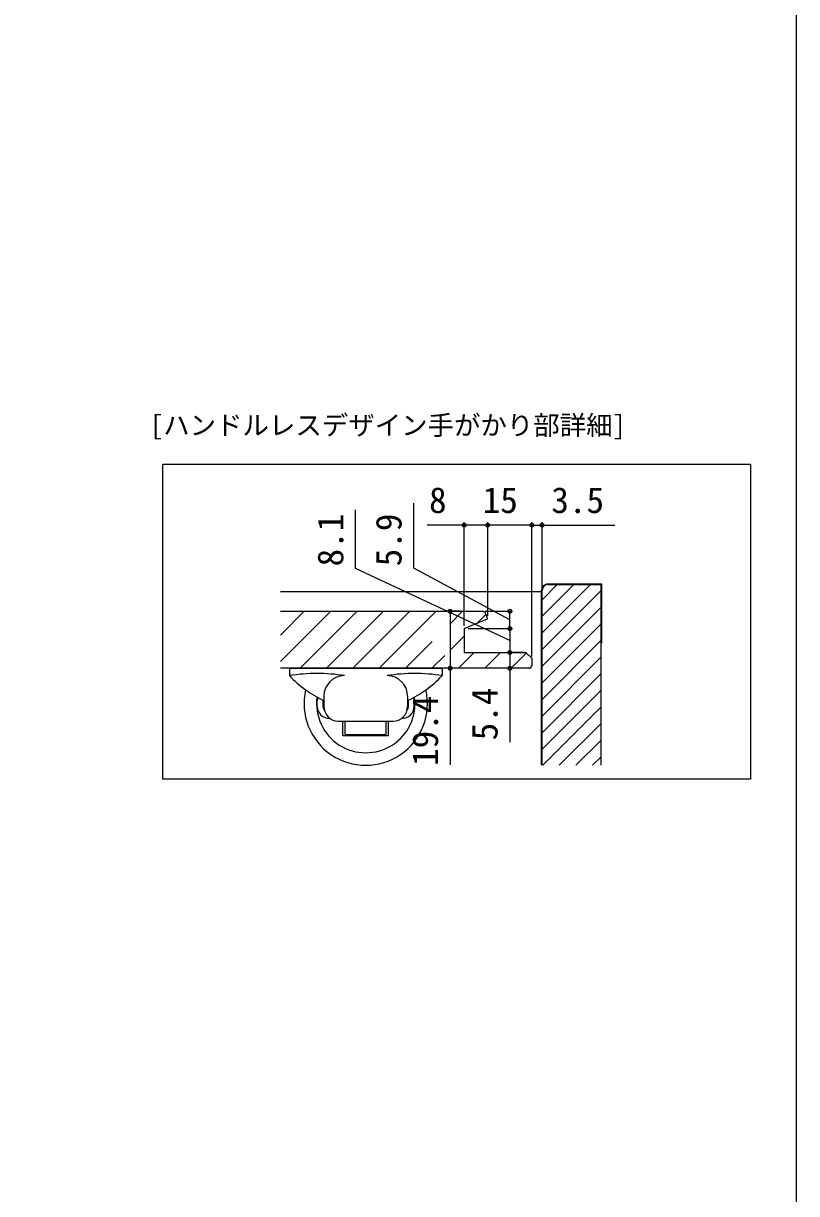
# Model space of a CAD drawing. Units: millimetres, scale not verified. Extents: x -525 to 525, y -783 to 779.
# Drawn here: x 261.9 to 525.1, y -284.4 to 113.8 of the extents above; entities that cross this region are included whole.
import ezdxf
from ezdxf.enums import TextEntityAlignment as Align

# ---------------------------------------------------------------- set-up
doc = ezdxf.new("R2010")
doc.units = ezdxf.units.MM
doc.header["$LTSCALE"] = 4
for name, color, linetype in [('0-2_USER1', 3, 'Continuous'), ('0-4_YKK_12', 2, 'Continuous'), ('0-5_YKK_13', 4, 'Continuous'), ('0-7_YKK_D', 6, 'Continuous'), ('0-8_YKK_ZWAK', 7, 'Continuous'), ('0-9_YSS_K', 3, 'Continuous'), ('0-A_YSS_KE', 3, 'Continuous')]:
    doc.layers.add(name, color=color, linetype=linetype)
doc.styles.add('ＭＳ ゴシック', font='')
doc.styles.get('ＭＳ ゴシック').set_extended_font_data('MS Gothic')

msp = doc.modelspace()

# ---------------------------------------------------------------- linework, layer by layer
at = {"layer": '0-4_YKK_12'}
for p, q in [((438.446, -79.681), (349.446, -79.681)), ((349.446, -94.361), (357.525, -86.281)), ((349.446, -103.341), (366.506, -86.281)), ((356.086, -105.681), (375.486, -86.281)), ((365.066, -105.681), (384.466, -86.281)), ((374.046, -105.681), (393.446, -86.281)), ((383.027, -105.681), (402.427, -86.281)), ((407.062, -90.626), (411.407, -86.281)), ((416.284, -90.384), (419.343, -87.325)), ((407.523, -99.145), (411.946, -94.722)), ((392.007, -105.681), (401.073, -96.615)), ((400.987, -105.681), (405.332, -101.336)), ((409.967, -105.681), (415.367, -100.281)), ((418.948, -105.681), (424.348, -100.281)), ((427.928, -105.681), (433.137, -100.472))]:
    msp.add_line(p, q, dxfattribs=at)
msp.add_lwpolyline([(309.37, -36.168), (509.363, -36.168), (509.363, -143.351), (309.37, -143.351)], close=True, dxfattribs=at)
at = {"layer": '0-5_YKK_13'}
for p, q in [((349.446, -86.281), (418.073, -86.281)), ((418.995, -86.578), (418.104, -86.286)), ((419.938, -88.762), (419.057, -86.634)), ((411.946, -92.181), (419.884, -88.893)), ((411.946, -92.181), (411.946, -100.281)), ((411.946, -100.281), (432.946, -100.281)), ((434.946, -102.281), (432.946, -100.281)), ((434.946, -102.281), (434.946, -104.681)), ((433.946, -105.681), (349.446, -105.681)), ((352.446, -105.681), (404.446, -105.681)), ((352.446, -105.681), (352.446, -108.181)), ((404.446, -105.681), (404.446, -108.181)), ((364.196, -115.181), (364.196, -118.681)), ((392.696, -115.181), (392.696, -118.681)), ((361.946, -118.681), (361.946, -116.681)), ((363.946, -118.681), (363.946, -116.681)), ((392.946, -118.681), (392.946, -116.681)), ((394.946, -118.681), (394.946, -116.681)), ((369.196, -123.681), (387.696, -123.681)), ((370.696, -128.681), (370.696, -123.681)), ((371.446, -128.181), (371.446, -123.681)), ((385.446, -128.181), (385.446, -123.681)), ((386.196, -128.681), (386.196, -123.681)), ((386.196, -128.681), (370.696, -128.681)), ((371.446, -128.181), (385.446, -128.181))]:
    msp.add_line(p, q, dxfattribs=at)
for centre, radius, start, end in [((418.073, -86.381), 0.1, 71.88488, 89.99989), ((418.964, -86.673), 0.1, 22.4999, 71.88488), ((419.846, -88.8), 0.1, 292.4999, 22.4999), ((361.821, -167.444), 60, 81.0107, 98.9893), ((395.071, -167.444), 60, 81.0107, 98.9893), ((433.946, -104.681), 1, 269.99989, 359.9999), ((381.377, -80.559), 40, 223.67372, 244.56201), ((371.196, -115.181), 7, 90, 180), ((385.696, -115.181), 7, 0, 90), ((375.514, -80.559), 40, 295.43799, 316.32628), ((378.446, -117.681), 21, 167.11582, 12.88418), ((378.446, -117.681), 16.75, 172.39697, 7.60303), ((365.946, -116.681), 4, 164.37801, 180), ((365.946, -118.681), 4, 180, 273.44533), ((365.946, -118.681), 2, 180, 216.59355), ((369.196, -118.681), 5, 180, 270), ((387.696, -118.681), 5, 270, 0), ((390.946, -118.681), 4, 266.55467, 0), ((390.946, -118.681), 2, 323.40645, 0), ((390.946, -116.681), 2, 0, 3.3905), ((390.946, -116.681), 4, 0, 15.62199)]:
    msp.add_arc(centre, radius, start, end, dxfattribs=at)
at = {"layer": '0-7_YKK_D'}
for p, q in [((411.946, -91.181), (411.946, -55.981)), ((419.946, -87.8), (419.946, -55.981)), ((419.946, -87.8), (419.946, -55.981)), ((434.946, -56.981), (419.946, -56.981)), ((434.946, -101.652), (434.946, -55.981)), ((434.946, -101.281), (434.946, -55.981)), ((438.446, -78.181), (438.446, -55.981)), ((410.946, -86.281), (406.198, -86.281)), ((418.982, -86.281), (428.451, -86.281)), ((427.451, -92.181), (427.451, -86.281)), ((413.36, -92.181), (428.451, -92.181)), ((413.36, -92.181), (428.451, -92.181)), ((427.451, -92.181), (427.451, -100.281)), ((432.36, -100.281), (426.451, -100.281)), ((432.36, -100.281), (426.451, -100.281)), ((410.946, -105.681), (406.198, -105.681)), ((432.946, -105.681), (426.451, -105.681))]:
    msp.add_line(p, q, dxfattribs=at)
for points in [[(427.451, -89.231), (394.772, -71.601), (394.772, -49.442)], [(427.451, -96.231), (374.942, -71.703), (374.942, -51.794)], [(419.946, -56.981), (411.946, -56.981), (399.305, -56.981)], [(434.946, -56.981), (438.446, -56.981), (463.223, -56.981)], [(407.198, -86.281), (407.198, -105.681), (407.198, -138.572)], [(427.451, -100.281), (427.451, -105.681), (427.451, -130.799)]]:
    msp.add_lwpolyline(points, dxfattribs=at)
for centre in [(411.946, -56.981), (419.946, -56.981), (419.946, -56.981), (434.946, -56.981), (434.946, -56.981), (438.446, -56.981), (407.198, -86.281), (427.451, -86.281), (427.451, -92.181), (427.451, -92.181), (427.451, -100.281), (427.451, -100.281), (407.198, -105.681), (427.451, -105.681)]:
    msp.add_circle(centre, 0.637, dxfattribs=at)
at = {"layer": '0-8_YKK_ZWAK'}
msp.add_lwpolyline([(-524.9, -783.3), (525.1, -783.3), (525.1, 746.7)], dxfattribs=at)
at = {"layer": '0-9_YSS_K'}
for p, q in [((438.246, -138.681), (438.246, -79.181)), ((438.446, -82.334), (443.598, -77.181)), ((438.446, -87.991), (449.255, -77.181)), ((438.446, -93.648), (454.912, -77.181)), ((438.446, -99.304), (458.446, -79.304)), ((438.446, -104.961), (458.446, -84.961)), ((438.446, -110.618), (458.446, -90.618)), ((438.446, -116.275), (458.446, -96.275)), ((458.446, -97.181), (458.646, -97.181)), ((438.446, -121.932), (458.446, -101.932)), ((438.446, -127.589), (458.446, -107.589)), ((438.446, -133.246), (458.446, -113.246)), ((438.667, -138.681), (458.446, -118.902)), ((444.324, -138.681), (458.446, -124.559)), ((449.981, -138.681), (458.446, -130.216)), ((455.637, -138.681), (458.446, -135.873))]:
    msp.add_line(p, q, dxfattribs=at)
msp.add_lwpolyline([(440.446, -76.981), (458.646, -76.981), (458.646, -97.181)], dxfattribs=at)
msp.add_arc((440.446, -79.181), 2.2, 90, 180, dxfattribs=at)
at = {"layer": '0-A_YSS_KE'}
msp.add_line((438.446, -138.681), (438.446, -79.181), dxfattribs=at)
msp.add_lwpolyline([(440.446, -77.181), (458.446, -77.181), (458.446, -97.181), (458.446, -138.681)], dxfattribs=at)
msp.add_arc((440.446, -79.181), 2, 90, 180, dxfattribs=at)

# ---------------------------------------------------------------- texts
at = {"layer": '0-2_USER1', "style": 'ＭＳ ゴシック'}
msp.add_text('[ハンドルレスデザイン手がかり部詳細]', height=6.598, dxfattribs=at).set_placement((304.995, -28.254), align=Align.BOTTOM_LEFT)
at = {"layer": '0-7_YKK_D', "style": 'ＭＳ ゴシック'}
for s, p in [('8', (399.987, -55.481)), ('15', (418.241, -55.481)), ('3.5', (441.609, -55.481))]:
    msp.add_text(s, height=8.798, dxfattribs=at).set_placement(p, align=Align.BOTTOM_LEFT)
for s, p in [('8.1', (373.442, -71.021)), ('5.9', (393.272, -70.988)), ('19.4', (405.698, -138.913)), ('5.4', (425.951, -130.186))]:
    msp.add_text(s, height=8.798, rotation=90, dxfattribs=at).set_placement(p, align=Align.BOTTOM_LEFT)

doc.saveas('drawing.dxf')
